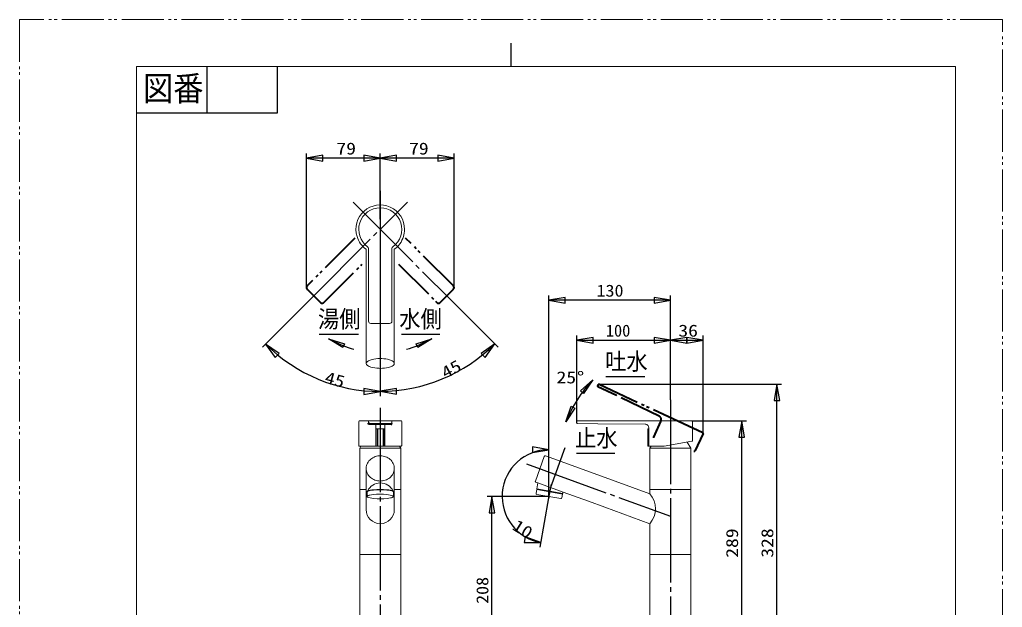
# Model space of a CAD drawing. Units: millimetres at full size, sheet at 1:5. Extents: x -1050 to 0, y -742 to 742.
# Drawn here: x -1050 to 0, y 115 to 742 of the extents above; entities that cross this region are included whole.
import ezdxf
from ezdxf.enums import TextEntityAlignment as Align

# ---------------------------------------------------------------- set-up
doc = ezdxf.new("R2010")
doc.units = ezdxf.units.MM
doc.header["$LTSCALE"] = 5
doc.linetypes.add('DOUBLE_CHAIN2', pattern=[12.8, 9, -1, 0.6, -0.6, 0.6, -1])
doc.linetypes.add('LONG_CHAIN', pattern=[21, 18, -1, 1, -1])
doc.layers.add('0-0_K475ENJVZ-2T', color=7, linetype='Continuous', lineweight=15)
doc.styles.add('ＭＳ ゴシック', font='')
doc.styles.add('ＭＳ 明朝', font='')
doc.styles.get('ＭＳ ゴシック').set_extended_font_data('MS Gothic')
doc.styles.get('ＭＳ 明朝').set_extended_font_data('MS Mincho')

msp = doc.modelspace()

# ---------------------------------------------------------------- linework, layer by layer
at = {"layer": '0-0_K475ENJVZ-2T', "color": 4, "linetype": 'DOUBLE_CHAIN2'}
for p, q in [((-1050, 742.5), (-1050, -742.5)), ((0, 742.5), (-1050, 742.5)), ((0, -742.5), (0, 742.5)), ((-659.928, 310.261), (-653.198, 310.261)), ((-652.198, 311.26), (-652.198, 311.509))]:
    msp.add_line(p, q, dxfattribs=at)
at = {"layer": '0-0_K475ENJVZ-2T', "color": 2, "lineweight": 30}
for p, q in [((-525, 692.5), (-525, 717.5)), ((-850, 692.5), (-850, 642.5)), ((-775, 692.5), (-775, 642.5)), ((-775, 642.5), (-925, 642.5)), ((-743.566, 456.372), (-743.566, 599.597)), ((-664.698, 529.597), (-664.698, 599.597)), ((-664.698, 559.597), (-664.698, 599.597)), ((-585.831, 456.372), (-585.831, 599.597)), ((-664.698, 594.597), (-743.566, 594.597)), ((-585.831, 594.597), (-664.698, 594.597)), ((-738.943, 444.35), (-790.687, 392.603)), ((-590.451, 444.352), (-538.858, 392.762)), ((-484.58, 233.292), (-484.58, 447.869)), ((-354.698, 442.869), (-484.58, 442.869)), ((-354.698, 336.549), (-354.698, 447.869)), ((-730.002, 406.773), (-688.002, 406.773)), ((-719.827, 401.609), (-716.092, 399.908)), ((-642.135, 406.773), (-601.135, 406.773)), ((-609.57, 401.609), (-613.305, 399.908)), ((-454.698, 311.851), (-454.698, 405.167)), ((-454.698, 400.167), (-354.698, 400.167)), ((-354.698, 336.549), (-354.698, 405.167)), ((-354.698, 336.549), (-354.698, 405.167)), ((-354.698, 400.167), (-319.691, 400.167)), ((-319.691, 300.689), (-319.691, 405.167)), ((-437.558, 357.947), (-438.785, 356.549)), ((-423.84, 361.546), (-381.84, 361.546)), ((-664.698, 356.144), (-664.698, 340.635)), ((-664.698, 356.144), (-664.698, 340.418)), ((-430.823, 353.173), (-235.885, 353.173)), ((-240.885, 25.267), (-240.885, 353.173)), ((-667.698, 305.461), (-667.698, 287.161)), ((-661.698, 305.461), (-661.698, 287.161)), ((-466.308, 313.027), (-465.686, 314.322)), ((-331.798, 314.26), (-273.526, 314.26)), ((-278.526, 25.267), (-278.526, 314.26)), ((-484.58, 233.292), (-484.58, 288.209)), ((-455, 279.589), (-414, 279.589)), ((-484.58, 233.292), (-550.329, 233.292)), ((-545.329, 25.267), (-545.329, 233.292)), ((-484.829, 231.877), (-494.116, 179.208)), ((-484.58, 233.292), (-484.58, 231.483))]:
    msp.add_line(p, q, dxfattribs=at)
at = {"layer": '0-0_K475ENJVZ-2T'}
for p, q in [((-525, 692.5), (-925, 692.5)), ((-925, 0), (-925, 692.5)), ((-50, 692.5), (-525, 692.5)), ((-50, 0), (-50, 692.5)), ((-679.698, 497.36), (-679.698, 375.388)), ((-679.698, 497.36), (-679.698, 375.388)), ((-677.199, 497.976), (-677.199, 420.598)), ((-652.199, 420.598), (-652.199, 497.976)), ((-649.698, 375.388), (-649.698, 497.36)), ((-649.698, 375.388), (-649.698, 497.36)), ((-674.699, 418.098), (-654.699, 418.098)), ((-687.698, 287.661), (-687.698, 313.26)), ((-686.698, 314.26), (-676.198, 314.26)), ((-677.198, 313.26), (-677.198, 312.26)), ((-677.198, 312.26), (-677.198, 311.509)), ((-676.198, 314.26), (-653.198, 314.26)), ((-653.198, 311.26), (-676.198, 311.26)), ((-676.198, 310.509), (-669.468, 310.509)), ((-669.468, 310.509), (-669.468, 287.161)), ((-669.468, 310.509), (-659.928, 310.509)), ((-669.198, 304.961), (-669.198, 287.661)), ((-668.698, 305.461), (-667.698, 305.461)), ((-667.698, 305.461), (-661.698, 305.461)), ((-661.698, 305.461), (-660.698, 305.461)), ((-660.198, 304.961), (-660.198, 287.661)), ((-659.928, 287.161), (-659.928, 310.509)), ((-659.928, 310.509), (-653.198, 310.509)), ((-653.198, 314.26), (-642.698, 314.26)), ((-652.198, 312.26), (-652.198, 313.26)), ((-652.198, 311.509), (-652.198, 312.26)), ((-641.698, 313.26), (-641.698, 287.661)), ((-454.698, 311.851), (-454.698, 313.66)), ((-454.098, 314.26), (-331.798, 314.26)), ((-378.902, 305.461), (-377.702, 305.461)), ((-378.902, 305.461), (-378.902, 287.161)), ((-377.702, 306.529), (-377.702, 305.82)), ((-377.702, 305.82), (-377.702, 287.661)), ((-377.702, 305.461), (-377.702, 287.161)), ((-331.198, 313.66), (-331.198, 292.871)), ((-669.948, 287.161), (-687.198, 287.161)), ((-686.698, 285.071), (-685.406, 287.161)), ((-686.698, 285.071), (-686.698, 240.763)), ((-685.405, 287.161), (-643.992, 287.161)), ((-668.698, 287.161), (-667.698, 287.161)), ((-667.698, 287.161), (-661.698, 287.161)), ((-661.698, 287.161), (-660.698, 287.161)), ((-642.198, 287.161), (-659.448, 287.161)), ((-642.698, 240.763), (-642.698, 285.071)), ((-378.902, 287.161), (-377.702, 287.161)), ((-377.202, 287.161), (-361.198, 287.161)), ((-376.699, 285.071), (-375.405, 287.161)), ((-376.699, 285.07), (-332.699, 285.07)), ((-361.198, 287.161), (-331.611, 292.378)), ((-336.671, 291.486), (-332.699, 285.07)), ((-489.41, 276.152), (-498.986, 249.84)), ((-432.054, 256.34), (-488.128, 276.75)), ((-679.698, 219.267), (-679.698, 263.29)), ((-649.698, 263.29), (-649.698, 219.267)), ((-432.054, 256.34), (-376.698, 236.192)), ((-498.389, 248.559), (-496.338, 247.812)), ((-496.242, 247.778), (-497.36, 241.437)), ((-496.338, 247.812), (-482.884, 242.915)), ((-482.884, 242.915), (-469.43, 238.019)), ((-686.698, 240.763), (-679.698, 240.763)), ((-685.198, 240.667), (-686.698, 240.667)), ((-686.698, 171.267), (-686.698, 240.667)), ((-685.198, 240.667), (-685.198, 240.763)), ((-685.198, 240.667), (-679.698, 240.667)), ((-678.698, 238.511), (-678.698, 233.292)), ((-650.698, 238.511), (-650.698, 233.292)), ((-649.698, 240.763), (-642.698, 240.763)), ((-649.698, 240.667), (-644.198, 240.667)), ((-644.198, 240.763), (-644.198, 240.667)), ((-644.198, 240.667), (-642.698, 240.667)), ((-642.698, 240.667), (-642.698, 171.267)), ((-497.499, 240.647), (-498.194, 236.707)), ((-497.499, 240.647), (-469.924, 235.785)), ((-497.36, 241.437), (-496.953, 240.855)), ((-497.36, 241.437), (-469.786, 236.575)), ((-496.953, 240.855), (-470.368, 236.167)), ((-495.97, 240.682), (-496.022, 240.386)), ((-471.349, 236.34), (-471.402, 236.045)), ((-469.924, 235.785), (-470.619, 231.845)), ((-470.368, 236.167), (-469.786, 236.575)), ((-469.786, 236.575), (-469.525, 238.053)), ((-469.43, 238.019), (-442.315, 228.15)), ((-375.198, 240.667), (-376.698, 240.667)), ((-376.698, 236.23), (-376.698, 240.667)), ((-375.198, 240.667), (-375.198, 240.763)), ((-375.198, 240.667), (-334.198, 240.667)), ((-334.198, 240.667), (-334.198, 240.763)), ((-334.198, 240.667), (-332.698, 240.667)), ((-332.698, 240.667), (-332.698, 171.267)), ((-442.315, 228.15), (-424.916, 221.817)), ((-424.916, 221.817), (-376.698, 204.267)), ((-376.698, 171.267), (-376.698, 204.267)), ((-686.698, 171.267), (-686.698, 29.267)), ((-686.698, 171.267), (-642.698, 171.267)), ((-686.698, 171.267), (-642.698, 171.267)), ((-642.698, 29.267), (-642.698, 171.267)), ((-376.698, 171.267), (-332.698, 171.267)), ((-354.698, 171.267), (-333.698, 171.267)), ((-333.698, 171.267), (-332.698, 171.267)), ((-332.698, 29.267), (-332.698, 171.267))]:
    msp.add_line(p, q, dxfattribs=at)
at = {"layer": '0-0_K475ENJVZ-2T', "color": 2, "linetype": 'LONG_CHAIN', "lineweight": 30}
for p, q in [((-664.698, 559.597), (-664.698, 361.954)), ((-738.943, 444.35), (-635.708, 547.589)), ((-693.691, 547.588), (-590.451, 444.352)), ((-664.698, 529.597), (-664.698, 356.144)), ((-354.698, 336.549), (-354.698, -30.733)), ((-664.698, 327.954), (-664.698, -30.733)), ((-467.492, 285.201), (-482.884, 242.911)), ((-508.294, 268.124), (-354.698, 212.22)), ((-482.234, 246.594), (-484.829, 231.877))]:
    msp.add_line(p, q, dxfattribs=at)
at = {"layer": '0-0_K475ENJVZ-2T', "color": 5, "linetype": 'DOUBLE_CHAIN2', "lineweight": 40}
for p, q in [((-691.722, 509.25), (-742.833, 458.139)), ((-586.563, 458.139), (-637.675, 509.25)), ((-725.156, 440.462), (-684.251, 481.367)), ((-645.146, 481.367), (-604.241, 440.462)), ((-742.833, 454.604), (-728.691, 440.462)), ((-600.705, 440.462), (-586.563, 454.604)), ((-432.385, 351.243), (-431.62, 352.882)), ((-412.312, 340.982), (-432.102, 350.45)), ((-430.823, 353.173), (-340.736, 311.164)), ((-366.75, 319.179), (-412.312, 340.982)), ((-677.198, 310.509), (-677.198, 311.509)), ((-676.198, 311.26), (-677.198, 311.26)), ((-676.198, 310.509), (-677.198, 310.509)), ((-653.198, 311.26), (-652.198, 311.26)), ((-653.198, 310.509), (-652.198, 310.509)), ((-652.198, 310.509), (-652.198, 311.26)), ((-340.736, 311.164), (-319.981, 301.486)), ((-319.691, 300.689), (-328.477, 281.848)), ((-329.633, 281.73), (-329.059, 281.576))]:
    msp.add_line(p, q, dxfattribs=at)
at = {"layer": '0-0_K475ENJVZ-2T', "color": 4}
for p, q in [((-676.198, 310.261), (-669.468, 310.261)), ((-669.468, 310.261), (-659.928, 310.261))]:
    msp.add_line(p, q, dxfattribs=at)
at = {"layer": '0-0_K475ENJVZ-2T', "color": 2, "lineweight": 30}
for points in [[(-726.066, 597.683), (-743.566, 594.597), (-726.066, 591.511)], [(-726.066, 597.683), (-743.566, 594.597), (-726.066, 591.511)], [(-682.198, 591.511), (-664.698, 594.597), (-682.198, 597.683)], [(-682.198, 591.511), (-664.698, 594.597), (-682.198, 597.683)], [(-647.198, 597.683), (-664.698, 594.597), (-647.198, 591.511)], [(-647.198, 597.683), (-664.698, 594.597), (-647.198, 591.511)], [(-603.331, 591.511), (-585.831, 594.597), (-603.331, 597.683)], [(-603.331, 591.511), (-585.831, 594.597), (-603.331, 597.683)], [(-467.08, 445.954), (-484.58, 442.869), (-467.08, 439.783)], [(-467.08, 445.954), (-484.58, 442.869), (-467.08, 439.783)], [(-372.198, 439.783), (-354.698, 442.869), (-372.198, 445.954)], [(-372.198, 439.783), (-354.698, 442.869), (-372.198, 445.954)], [(-702.946, 396.453), (-704.856, 392.26), (-719.827, 401.609)], [(-624.541, 392.26), (-626.451, 396.453), (-609.57, 401.609)], [(-437.198, 403.252), (-454.698, 400.167), (-437.198, 397.081)], [(-437.198, 403.252), (-454.698, 400.167), (-437.198, 397.081)], [(-372.198, 397.081), (-354.698, 400.167), (-372.198, 403.252)], [(-372.198, 397.081), (-354.698, 400.167), (-372.198, 403.252)], [(-337.198, 403.252), (-354.698, 400.167), (-337.198, 397.081)], [(-337.198, 403.252), (-354.698, 400.167), (-337.198, 397.081)], [(-337.191, 397.081), (-319.691, 400.167), (-337.191, 403.252)], [(-337.191, 397.081), (-319.691, 400.167), (-337.191, 403.252)], [(-772.595, 385.947), (-787.152, 396.139), (-776.959, 381.583)], [(-772.595, 385.947), (-787.152, 396.139), (-776.959, 381.583)], [(-552.586, 381.741), (-542.394, 396.297), (-556.95, 386.104)], [(-552.586, 381.741), (-542.394, 396.297), (-556.95, 386.104)], [(-447.368, 343.273), (-450.831, 346.312), (-437.558, 357.947)], [(-682.198, 342.333), (-664.698, 345.418), (-682.198, 348.504)], [(-682.198, 342.333), (-664.698, 345.418), (-682.198, 348.504)], [(-647.198, 348.721), (-664.698, 345.635), (-647.198, 342.55)], [(-647.198, 348.721), (-664.698, 345.635), (-647.198, 342.55)], [(-237.799, 335.673), (-240.885, 353.173), (-243.971, 335.673)], [(-237.799, 335.673), (-240.885, 353.173), (-243.971, 335.673)], [(-460.81, 329.8), (-456.656, 327.806), (-466.308, 313.027)], [(-275.441, 296.76), (-278.526, 314.26), (-281.612, 296.76)], [(-275.441, 296.76), (-278.526, 314.26), (-281.612, 296.76)], [(-502.08, 280.124), (-484.58, 283.209), (-502.08, 286.295)], [(-502.08, 280.124), (-484.58, 283.209), (-502.08, 286.295)], [(-542.243, 215.792), (-545.329, 233.292), (-548.414, 215.792)], [(-542.243, 215.792), (-545.329, 233.292), (-548.414, 215.792)], [(-511.018, 184.132), (-493.248, 184.132), (-509.946, 190.21)], [(-511.018, 184.132), (-493.248, 184.132), (-509.946, 190.21)]]:
    msp.add_lwpolyline(points, close=True, dxfattribs=at)
at = {"layer": '0-0_K475ENJVZ-2T'}
for points in [[(-649.761, 375.854), (-649.95, 376.345), (-650.239, 376.784), (-650.594, 377.173), (-650.99, 377.518), (-651.865, 378.103), (-652.801, 378.582), (-653.774, 378.981), (-654.77, 379.319), (-656.806, 379.847), (-658.877, 380.221), (-660.966, 380.467), (-663.065, 380.6), (-665.169, 380.629), (-667.271, 380.554), (-669.367, 380.371), (-671.449, 380.071), (-673.507, 379.632), (-675.519, 379.02), (-676.495, 378.627), (-677.436, 378.158), (-678.318, 377.586), (-679.088, 376.87), (-679.393, 376.442), (-679.605, 375.961), (-679.697, 375.443), (-679.636, 374.921), (-679.447, 374.43), (-679.158, 373.991), (-678.803, 373.602), (-678.406, 373.257), (-677.532, 372.673), (-676.596, 372.194), (-675.623, 371.794), (-674.627, 371.457), (-672.591, 370.928), (-670.52, 370.555), (-668.431, 370.309), (-666.331, 370.175), (-664.228, 370.146)], [(-649.761, 375.854), (-649.949, 376.345), (-650.239, 376.784), (-650.594, 377.173), (-650.99, 377.518), (-651.865, 378.103), (-652.801, 378.582), (-653.774, 378.981), (-654.77, 379.319), (-656.806, 379.847), (-658.876, 380.221), (-660.966, 380.467), (-663.065, 380.6), (-665.169, 380.629), (-667.271, 380.554), (-669.367, 380.371), (-671.449, 380.071), (-673.507, 379.632), (-675.519, 379.02), (-676.495, 378.627), (-677.436, 378.158), (-678.318, 377.586), (-679.088, 376.87), (-679.393, 376.442), (-679.605, 375.961), (-679.697, 375.443), (-679.636, 374.921), (-679.447, 374.43), (-679.158, 373.991), (-678.803, 373.602), (-678.406, 373.257), (-677.532, 372.673), (-676.596, 372.194), (-675.623, 371.794), (-674.626, 371.457), (-672.59, 370.928), (-670.52, 370.555), (-668.431, 370.309), (-666.331, 370.175), (-664.228, 370.146)], [(-664.228, 370.146), (-662.125, 370.221), (-660.03, 370.404), (-657.948, 370.705), (-655.89, 371.143), (-653.878, 371.756), (-652.902, 372.148), (-651.961, 372.618), (-651.078, 373.189), (-650.309, 373.905), (-650.003, 374.333), (-649.792, 374.814), (-649.699, 375.332), (-649.761, 375.854)], [(-664.228, 370.146), (-662.125, 370.221), (-660.03, 370.404), (-657.947, 370.705), (-655.89, 371.143), (-653.878, 371.756), (-652.902, 372.148), (-651.961, 372.618), (-651.078, 373.189), (-650.309, 373.905), (-650.003, 374.333), (-649.792, 374.814), (-649.699, 375.332), (-649.761, 375.854)], [(-381.662, 310.529), (-432.169, 311.034), (-454.106, 311.251)], [(-643.991, 287.161), (-642.698, 285.071), (-686.698, 285.071)], [(-376.699, 285.071), (-376.699, 285.07), (-376.699, 240.763)], [(-376.699, 240.763), (-332.699, 240.763), (-332.699, 285.07)], [(-649.756, 264.465), (-649.97, 265.845), (-650.343, 267.192), (-650.863, 268.489), (-651.522, 269.722), (-652.308, 270.876), (-653.21, 271.944), (-654.214, 272.916), (-655.308, 273.786), (-656.479, 274.549), (-657.714, 275.202), (-659.003, 275.742), (-660.334, 276.167), (-661.697, 276.477), (-663.081, 276.671), (-664.476, 276.748), (-665.873, 276.708), (-667.262, 276.552), (-668.632, 276.278), (-669.975, 275.889), (-671.278, 275.386), (-672.532, 274.768), (-673.725, 274.04), (-674.844, 273.204), (-675.878, 272.264), (-676.814, 271.226), (-677.638, 270.098), (-678.339, 268.888), (-678.905, 267.611), (-679.324, 266.278), (-679.59, 264.906), (-679.696, 263.513), (-679.641, 262.116), (-679.426, 260.736), (-679.054, 259.389), (-678.534, 258.092), (-677.875, 256.859), (-677.089, 255.704), (-676.187, 254.637), (-675.183, 253.665)], [(-675.183, 253.665), (-674.089, 252.795), (-672.918, 252.032), (-671.683, 251.379), (-670.394, 250.839), (-669.063, 250.414), (-667.7, 250.104), (-666.316, 249.91), (-664.92, 249.833), (-663.524, 249.873), (-662.135, 250.029), (-660.764, 250.303), (-659.422, 250.692), (-658.119, 251.195), (-656.865, 251.813), (-655.672, 252.541), (-654.553, 253.377), (-653.518, 254.317), (-652.583, 255.355), (-651.758, 256.483), (-651.058, 257.692), (-650.492, 258.97), (-650.073, 260.303), (-649.807, 261.675), (-649.699, 263.068), (-649.756, 264.465)], [(-650.698, 238.511), (-650.762, 238.728), (-650.893, 238.914), (-651.249, 239.195), (-652.08, 239.564), (-652.949, 239.834), (-653.834, 240.045), (-655.625, 240.363), (-657.431, 240.589), (-661.06, 240.859), (-664.698, 240.942), (-668.337, 240.859), (-671.966, 240.589), (-673.771, 240.363), (-675.563, 240.045), (-676.448, 239.834), (-677.317, 239.564), (-678.148, 239.195), (-678.504, 238.914), (-678.635, 238.728), (-678.698, 238.511)], [(-650.698, 238.216), (-650.762, 238.432), (-650.893, 238.619), (-651.249, 238.9), (-652.08, 239.268), (-652.949, 239.538), (-653.834, 239.749), (-655.625, 240.067), (-657.431, 240.294), (-661.06, 240.563), (-664.698, 240.647), (-668.337, 240.563), (-671.966, 240.294), (-673.771, 240.067), (-675.563, 239.749), (-676.448, 239.538), (-677.317, 239.268), (-678.148, 238.9), (-678.504, 238.619), (-678.635, 238.432), (-678.698, 238.216)], [(-650.765, 238.4), (-651.072, 238.725), (-651.47, 238.937), (-652.313, 239.247), (-654.062, 239.662), (-655.838, 239.942), (-657.625, 240.143), (-661.212, 240.381), (-664.808, 240.452), (-668.403, 240.372), (-671.99, 240.122), (-673.776, 239.913), (-675.55, 239.621), (-676.428, 239.428), (-677.292, 239.18), (-678.125, 238.843), (-678.49, 238.584), (-678.628, 238.406), (-678.698, 238.195)], [(-497.382, 235.549), (-484.58, 233.292), (-471.777, 231.034)], [(-376.698, 171.267), (-376.698, 29.267), (-376.086, 29.267), (-354.698, 29.267)], [(-376.698, 171.267), (-375.698, 171.267), (-354.698, 171.267)]]:
    msp.add_lwpolyline(points, dxfattribs=at)
at = {"layer": '0-0_K475ENJVZ-2T', "color": 5, "linetype": 'DOUBLE_CHAIN2', "lineweight": 40}
msp.add_lwpolyline([(-364.852, 313.88), (-365.152, 313.238), (-371.305, 300.043), (-372.826, 296.78)], dxfattribs=at)
at = {"layer": '0-0_K475ENJVZ-2T'}
msp.add_lwpolyline([(-650.764, 233.513), (-651.062, 233.854), (-651.455, 234.083), (-652.3, 234.421), (-654.061, 234.872), (-655.855, 235.176), (-657.662, 235.393), (-661.291, 235.65), (-664.929, 235.722), (-668.567, 235.628), (-672.194, 235.345), (-673.998, 235.109), (-675.787, 234.776), (-676.669, 234.553), (-677.53, 234.262), (-677.948, 234.081), (-678.339, 233.849), (-678.636, 233.507), (-678.698, 233.288), (-678.632, 233.07), (-678.333, 232.73), (-677.942, 232.499), (-677.097, 232.162), (-675.335, 231.711), (-673.541, 231.407), (-671.735, 231.19), (-668.106, 230.933), (-664.468, 230.861), (-660.83, 230.955), (-657.203, 231.238), (-655.398, 231.474), (-653.61, 231.807), (-652.728, 232.03), (-651.866, 232.321), (-651.449, 232.502), (-651.058, 232.735), (-650.761, 233.077), (-650.698, 233.295)], close=True, dxfattribs=at)
for centre, radius, start, end in [((-664.698, 518.597), 26, 0, 197.38014), ((-664.699, 518.598), 23, 89.99779, 233.96812), ((-664.699, 518.598), 23, 306.03188, 90.00221), ((-664.698, 518.597), 26, 342.61986, 0), ((-664.698, 518.597), 26, 197.38014, 234.76558), ((-664.698, 518.597), 26, 305.23442, 342.61986), ((-679.699, 497.976), 2.5, 0, 53.96812), ((-649.699, 497.976), 2.5, 126.03188, 180), ((-674.699, 420.598), 2.5, 180, 270), ((-654.699, 420.598), 2.5, 270, 0), ((-686.698, 313.26), 1, 90, 180), ((-676.198, 313.26), 1, 90, 180), ((-676.198, 312.26), 1, 180, 270), ((-676.198, 311.509), 1, 180, 270), ((-668.698, 304.961), 0.5, 90, 180), ((-660.698, 304.961), 0.5, 0, 90), ((-653.198, 313.26), 1, 0, 90), ((-653.198, 312.26), 1, 270, 0), ((-653.198, 311.509), 1, 270, 0), ((-642.698, 313.26), 1, 0, 90), ((-454.098, 313.66), 0.6, 90, 180), ((-454.098, 311.851), 0.6, 180, 269.18162), ((-381.702, 306.529), 4, 38.33722, 89.42147), ((-381.702, 306.529), 4, 0, 38.33722), ((-331.798, 313.66), 0.6, 0, 90), ((-687.198, 287.661), 0.5, 180, 270), ((-668.698, 287.661), 0.5, 180, 270), ((-660.698, 287.661), 0.5, 270, 0), ((-642.198, 287.661), 0.5, 270, 0), ((-377.202, 287.661), 0.5, 180, 270), ((-331.698, 292.871), 0.5, 280, 0), ((-488.47, 275.81), 1, 70, 160), ((-664.698, 232.814), 14.998, 24.70695, 155.29305), ((-498.047, 249.498), 1, 160, 250), ((-497.209, 236.534), 1, 170, 260), ((-471.604, 232.019), 1, 260, 350), ((-394.64, 220.23), 24.015, 318.34, 41.66), ((-664.698, 219.267), 15, 180, 0)]:
    msp.add_arc(centre, radius, start, end, dxfattribs=at)
at = {"layer": '0-0_K475ENJVZ-2T', "color": 5, "linetype": 'DOUBLE_CHAIN2', "lineweight": 40}
for centre, radius, start, end in [((-741.066, 456.372), 2.5, 134.99989, 180), ((-741.066, 456.372), 2.5, 180, 195), ((-741.066, 456.372), 2.5, 195, 224.99989), ((-588.331, 456.372), 2.5, 0, 45.00011), ((-588.331, 456.372), 2.5, 315.00011, 345), ((-588.331, 456.372), 2.5, 345, 0), ((-726.924, 442.229), 2.5, 224.99989, 314.99989), ((-602.473, 442.229), 2.5, 225.00011, 315.00011), ((-431.841, 350.99), 0.6, 155, 244.18162), ((-431.076, 352.629), 0.6, 65, 155), ((-368.477, 315.571), 4, 13.33722, 64.42147), ((-368.477, 315.571), 4, 335, 13.33722), ((-372.373, 296.569), 0.5, 155, 245), ((-320.235, 300.943), 0.6, 335, 65), ((-328.93, 282.059), 0.5, 255, 335)]:
    msp.add_arc(centre, radius, start, end, dxfattribs=at)
at = {"layer": '0-0_K475ENJVZ-2T', "color": 2, "lineweight": 30}
for centre, radius, start, end in [((-667.698, 484.247), 97, 240, 255), ((-661.698, 484.247), 97, 285, 300), ((-664.698, 518.597), 173.179, 225.00115, 270), ((-664.698, 518.597), 172.962, 270, 315.00115), ((-335.746, 261.126), 140.5, 136.43944, 158.32103), ((-484.58, 233.292), 49.918, 90, 260)]:
    msp.add_arc(centre, radius, start, end, dxfattribs=at)
at = {"layer": '0-0_K475ENJVZ-2T', "color": 4, "linetype": 'DOUBLE_CHAIN2'}
for centre, start, end in [((-676.198, 311.261), 180, 270), ((-653.198, 311.261), 270, 0)]:
    msp.add_arc(centre, 1, start, end, dxfattribs=at)

# ---------------------------------------------------------------- texts
at = {"layer": '0-0_K475ENJVZ-2T', "color": 2, "style": 'ＭＳ 明朝', "width": 0.9}
msp.add_text('図番', height=26.39, dxfattribs=at).set_placement((-918.271, 647.952), align=Align.BOTTOM_LEFT)
at = {"layer": '0-0_K475ENJVZ-2T'}
for s, height, style, width, p in [('79', 12.83, 'ＭＳ ゴシック', 1.2, (-711.578, 594.597)), ('79', 12.83, 'ＭＳ ゴシック', 1.2, (-633.907, 594.597)), ('130', 12.83, 'ＭＳ ゴシック', 1.1, (-433.593, 442.869)), ('湯側', 18.48, 'ＭＳ 明朝', 0.9, (-731.24, 408.089)), ('水側', 18.48, 'ＭＳ 明朝', 0.9, (-644.371, 408.089)), ('36', 12.83, 'ＭＳ ゴシック', 1.2, (-346.194, 400.167)), ('吐水', 18.48, 'ＭＳ 明朝', 0.9, (-424.364, 362.862)), ('25', 12.83, 'ＭＳ ゴシック', 1.2, (-476.349, 350.244)), ('°', 12.83, 'ＭＳ ゴシック', 1.2, (-454.528, 350.244)), ('止水', 18.48, 'ＭＳ 明朝', 0.9, (-456.524, 280.905))]:
    msp.add_text(s, height=height, dxfattribs=dict(at, style=style, width=width)).set_placement(p, align=Align.BOTTOM_LEFT)
at = {"layer": '0-0_K475ENJVZ-2T', "style": 'ＭＳ ゴシック'}
msp.add_text('100', height=12.83, dxfattribs=at).set_placement((-423.697, 400.167), align=Align.BOTTOM_LEFT)
for s, rotation, width, p in [('45', 28.774, 1.2, (-593.126, 355.385)), ('45', 345.023, 1.2, (-725.921, 350.997)), ('10', 327.698, 1.2, (-526.757, 195.517)), ('289', 90, 1.2, (-278.526, 167.854)), ('328', 90, 1.2, (-240.885, 167.916)), ('208', 90, 1.1, (-545.329, 118.627))]:
    msp.add_text(s, height=12.83, rotation=rotation, dxfattribs=dict(at, width=width)).set_placement(p, align=Align.BOTTOM_LEFT)

doc.saveas('drawing.dxf')
